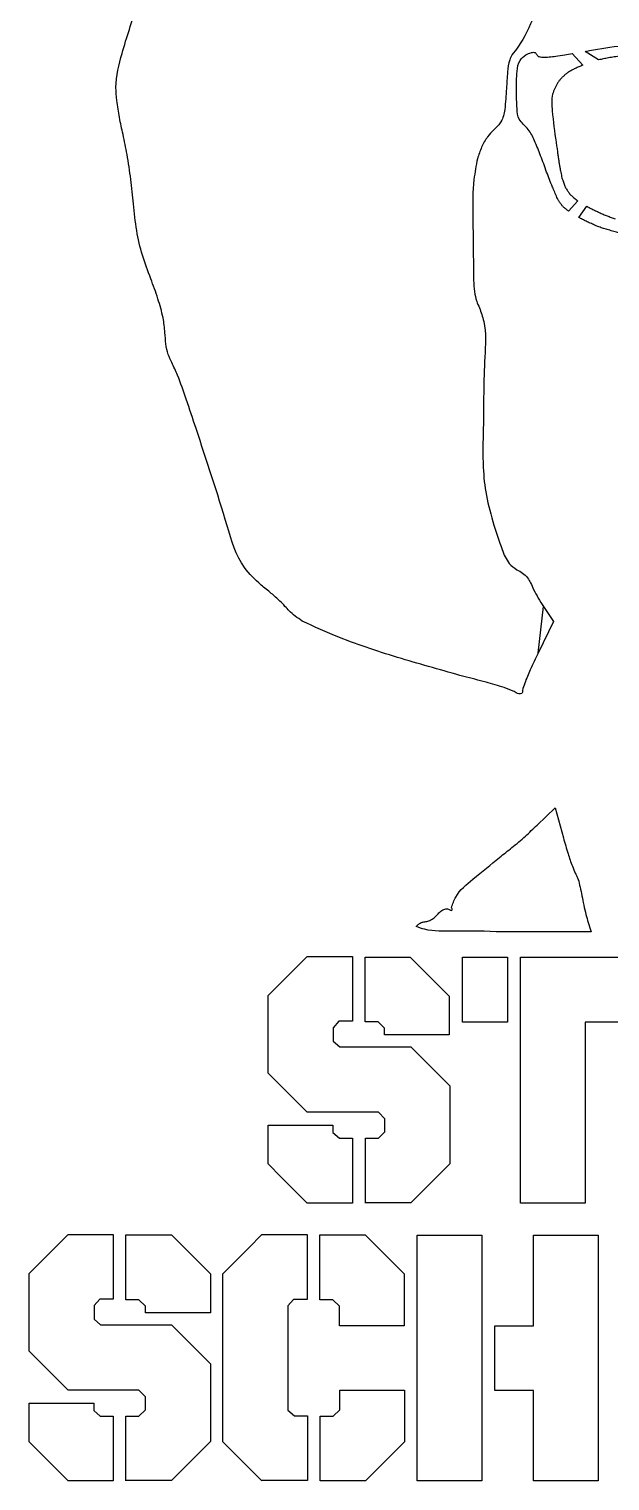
# Model space of a CAD drawing. Extents: x 0 to 200, y 0 to 279.
# Drawn here: x 5.3 to 72.6, y 0.2 to 168.4 of the extents above; entities that cross this region are included whole.
import ezdxf

# ---------------------------------------------------------------- set-up
doc = ezdxf.new("R2010")
doc.units = 0
doc.layers.add('Ebene_1', color=7, linetype='CONTINUOUS')

msp = doc.modelspace()

# ---------------------------------------------------------------- linework, layer by layer
at = {"layer": 'Ebene_1', "color": 7}
for points in [[(68.281848, 165.527726), (69.514545, 164.158065)], [(71.329348, 164.774413), (69.788477, 165.767417)], [(68.932438, 148.441201), (67.836707, 147.276989)], [(69.035163, 146.523675), (69.959685, 147.824853), (69.959685, 147.824853)], [(64.2071, 76.157323), (66.295837, 78.177573), (67.254601, 74.684937)], [(50.202296, 64.412477), (50.202296, 64.412477), (50.202296, 64.412477)], [(70.06241, 65.131549), (70.473309, 63.796129), (60.166594, 63.796129)]]:
    msp.add_lwpolyline(points, dxfattribs=at)
for points in [[(64.960415, 101.461816), (66.090387, 99.74974), (64.309825, 96.085896)], [(44.312745, 32.396642), (44.312745, 39.895538), (45.819374, 39.895538), (46.572689, 40.648852), (46.572689, 42.15548), (45.819374, 42.908793), (37.567154, 42.908793), (36.060525, 44.415421), (34.553895, 45.922048), (33.047266, 47.428676), (33.047266, 56.434199), (34.553895, 57.940827), (36.060525, 59.447454), (37.567154, 60.954082), (42.806115, 60.954082), (42.806115, 53.455186), (41.231003, 53.455186), (40.580413, 52.701872), (40.580413, 51.126761), (41.333727, 50.476172), (49.585947, 50.476172), (51.092577, 48.969545), (52.599206, 47.462917), (54.105835, 45.95629), (54.105835, 36.950766), (52.599206, 35.444139), (51.092577, 33.937511), (49.585947, 32.430884), (44.312745, 32.430884), (44.312745, 32.396642)], [(46.538447, 51.880075), (46.538447, 52.633389), (45.785132, 53.386703), (44.278503, 53.386703), (44.278503, 60.885599), (49.517464, 60.885599), (51.024094, 59.378971), (52.530723, 57.872344), (54.037352, 56.365716), (54.037352, 51.880075), (46.538447, 51.880075), (46.538447, 51.880075)], [(55.543982, 53.352461), (55.543982, 60.851357), (60.782943, 60.851357), (60.782943, 53.352461), (55.543982, 53.352461), (55.543982, 53.352461)], [(62.289572, 32.396642), (62.289572, 60.851357), (76.534068, 60.851357), (76.534068, 53.352461), (69.788477, 53.352461), (69.788477, 32.362401), (62.289572, 32.362401), (62.289572, 32.396642)], [(37.567154, 32.396642), (36.060525, 33.90327), (34.553895, 35.409897), (33.047266, 36.916525), (33.047266, 41.402166), (40.546171, 41.402166), (40.546171, 40.546127), (41.299486, 39.895538), (42.806115, 39.895538), (42.806115, 32.396642), (37.567154, 32.396642), (37.567154, 32.396642)], [(16.577068, 0.2096), (16.577068, 7.708496), (18.083697, 7.708496), (18.837012, 8.46181), (18.837012, 9.968438), (18.083697, 10.721751), (9.865719, 10.721751), (8.359089, 12.228379), (6.85246, 13.735006), (5.345831, 15.241634), (5.345831, 24.247157), (6.85246, 25.753785), (8.359089, 27.260412), (9.865719, 28.76704), (15.10468, 28.76704), (15.10468, 21.268144), (13.529567, 21.268144), (12.878978, 20.51483), (12.878978, 18.939719), (13.632292, 18.28913), (21.85027, 18.28913), (23.3569, 16.782503), (24.863529, 15.275875), (26.370159, 13.769248), (26.370159, 4.763724), (24.863529, 3.257097), (23.3569, 1.750469), (21.85027, 0.243842), (16.577068, 0.243842), (16.577068, 0.2096)], [(18.837012, 19.693033), (18.837012, 20.446347), (18.083697, 21.199661), (16.577068, 21.199661), (16.577068, 28.698557), (21.85027, 28.698557), (23.3569, 27.191929), (24.863529, 25.685302), (26.370159, 24.178674), (26.370159, 19.693033), (18.837012, 19.693033), (18.837012, 19.693033)], [(32.328193, 0.2096), (30.821563, 1.716228), (29.314934, 3.222855), (27.808305, 4.729483), (27.808305, 24.212916), (29.314934, 25.719543), (30.821563, 27.226171), (32.328193, 28.732798), (37.567154, 28.732798), (37.567154, 21.233902), (35.992042, 21.233902), (35.341452, 20.480589), (35.341452, 8.393327), (36.094766, 7.742738), (37.601396, 7.742738), (37.601396, 0.243842), (32.328193, 0.243842), (32.328193, 0.2096)], [(41.299486, 18.186406), (41.299486, 20.446347), (40.546171, 21.199661), (39.039542, 21.199661), (39.039542, 28.698557), (44.278503, 28.698557), (45.785132, 27.191929), (47.291762, 25.685302), (48.798391, 24.178674), (48.798391, 18.186406), (41.299486, 18.186406), (41.299486, 18.186406)], [(50.30502, 0.2096), (50.30502, 28.664315), (57.803926, 28.664315), (57.803926, 0.2096), (50.30502, 0.2096), (50.30502, 0.2096)], [(63.796201, 0.2096), (63.796201, 10.68751), (59.310555, 10.68751), (59.310555, 18.186406), (63.796201, 18.186406), (63.796201, 28.664315), (71.295107, 28.664315), (71.295107, 0.2096), (63.796201, 0.2096), (63.796201, 0.2096)], [(39.073783, 0.2096), (39.073783, 7.708496), (40.580413, 7.708496), (41.333727, 8.46181), (41.333727, 10.721751), (48.832633, 10.721751), (48.832633, 4.729483), (47.326003, 3.222855), (45.819374, 1.716228), (44.312745, 0.2096), (39.073783, 0.2096), (39.073783, 0.2096)], [(9.865719, 0.2096), (8.359089, 1.716228), (6.85246, 3.222855), (5.345831, 4.729483), (5.345831, 9.215124), (12.844736, 9.215124), (12.844736, 8.359085), (13.598051, 7.708496), (15.10468, 7.708496), (15.10468, 0.2096), (9.865719, 0.2096), (9.865719, 0.2096)]]:
    msp.add_lwpolyline(points, close=True, dxfattribs=at)
for points, knots in [([(16.234652, 156.145546), (16.090093, 156.802505), (15.804034, 158.102515), (15.532084, 159.918507), (15.277718, 162.420942), (16.268218, 166.134479), (17.80901, 171.091532), (19.404494, 174.634962), (20.206675, 176.416534)], [0, 0, 0, 0, 2.016895, 3.991094, 5.51342, 9.521076, 15.305503, 21.154654, 21.154654, 21.154654, 21.154654]), ([(65.679488, 175.252322), (65.195935, 173.796135), (64.282715, 171.046033), (62.994435, 167.62992), (61.753941, 165.960277), (61.330808, 165.39076)], [0, 0, 0, 0, 4.613265, 8.712448, 10.834524, 10.834524, 10.834524, 10.834524]), ([(69.788477, 165.767417), (71.054228, 165.993137), (73.823896, 166.48705), (78.580828, 166.77875), (82.383504, 166.831062), (84.968914, 166.828737), (85.89343, 166.82892), (86.753281, 166.828985), (87.556053, 166.828603), (88.309586, 166.822972), (88.796387, 166.803902), (89.032243, 166.794663)], [0, 0, 0, 0, 3.854464, 8.434189, 14.272739, 15.265745, 16.190268, 17.046307, 17.845278, 18.598645, 19.306714, 19.306714, 19.306714, 19.306714]), ([(61.330808, 165.39076), (61.221311, 165.190752), (60.880113, 164.567521), (60.770156, 163.195568), (60.691128, 162.08658), (60.645976, 161.452984)], [0, 0, 0, 0, 0.679475, 2.117267, 4.033536, 4.033536, 4.033536, 4.033536]), ([(62.597746, 157.344), (62.424132, 157.519035), (61.94303, 158.004076), (61.869673, 159.442731), (61.782468, 161.273948), (61.836012, 163.110082), (62.039745, 164.690943), (62.649325, 165.159349), (62.90592, 165.356519)], [0, 0, 0, 0, 0.722091, 2.000987, 4.063178, 6.310824, 7.602791, 8.541963, 8.541963, 8.541963, 8.541963]), ([(62.90592, 165.356519), (63.10599, 165.463091), (63.429087, 165.635196), (64.004825, 165.701128), (64.142628, 165.443031), (64.2071, 165.322277)], [0, 0, 0, 0, 0.697238, 1.125984, 1.502939, 1.502939, 1.502939, 1.502939]), ([(64.2071, 165.322277), (64.227522, 165.289174), (64.275343, 165.211659), (64.431559, 165.151492), (64.637326, 165.108499), (64.91089, 165.08968), (65.242244, 165.090511), (65.482103, 165.107629), (65.611005, 165.116828)], [0, 0, 0, 0, 0.114138, 0.267271, 0.477733, 0.751351, 1.084889, 1.472365, 1.472365, 1.472365, 1.472365]), ([(65.611005, 165.116828), (65.85979, 165.148317), (66.457764, 165.224002), (67.345933, 165.375592), (67.987575, 165.479892), (68.281848, 165.527726)], [0, 0, 0, 0, 0.752238, 1.808059, 2.702493, 2.702493, 2.702493, 2.702493]), ([(81.56758, 165.8359), (81.190435, 165.822539), (80.456162, 165.796525), (79.383395, 165.734627), (78.361401, 165.666071), (77.382133, 165.59733), (76.445598, 165.523001), (75.557847, 165.429993), (74.71901, 165.324271), (73.920078, 165.221175), (73.173265, 165.12292), (72.499011, 165.022935), (71.894245, 164.905473), (71.516373, 164.817804), (71.329348, 164.774413)], [0, 0, 0, 0, 1.132111, 2.204135, 3.223456, 4.204992, 5.149176, 6.041735, 6.882514, 7.685545, 8.458399, 9.142306, 9.730033, 10.305984, 10.305984, 10.305984, 10.305984]), ([(69.514545, 164.158065), (69.358237, 164.099426), (69.052549, 163.984746), (68.619551, 163.787368), (68.220227, 163.585835), (67.861154, 163.369933), (67.544252, 163.136117), (67.255333, 162.898827), (66.998458, 162.647835), (66.776374, 162.378758), (66.638398, 162.194983), (66.569769, 162.103573)], [0, 0, 0, 0, 0.500697, 0.979201, 1.426713, 1.842135, 2.234304, 2.607122, 2.963145, 3.309662, 3.652596, 3.652596, 3.652596, 3.652596]), ([(60.645976, 161.452984), (60.607857, 160.652984), (60.54645, 159.364265), (60.180327, 157.621518), (59.512012, 156.983709), (59.20783, 156.693411)], [0, 0, 0, 0, 2.42149, 3.900776, 5.136514, 5.136514, 5.136514, 5.136514]), ([(66.569769, 162.103573), (66.346336, 161.680269), (65.817897, 160.679116), (65.981937, 158.277128), (66.233764, 156.45057), (66.398561, 155.255266)], [0, 0, 0, 0, 1.412631, 3.341004, 6.992457, 6.992457, 6.992457, 6.992457]), ([(59.20783, 156.693411), (58.94899, 156.428102), (58.366164, 155.830711), (57.738139, 154.669167), (57.440534, 153.784382), (57.290302, 153.33774)], [0, 0, 0, 0, 1.10818, 2.495265, 3.909249, 3.909249, 3.909249, 3.909249]), ([(66.501286, 148.852099), (66.329146, 149.253403), (65.912663, 150.224338), (65.282537, 151.832929), (64.650392, 153.645064), (63.96903, 155.299641), (63.361982, 156.596156), (62.799763, 157.146316), (62.597746, 157.344)], [0, 0, 0, 0, 1.309885, 3.169201, 5.183328, 7.058239, 8.562009, 9.40539, 9.40539, 9.40539, 9.40539]), ([(17.433107, 148.098786), (17.339242, 149.04605), (17.149236, 150.96356), (16.757532, 153.650853), (16.396074, 155.375392), (16.234652, 156.145546)], [0, 0, 0, 0, 2.855642, 5.780565, 8.140874, 8.140874, 8.140874, 8.140874]), ([(66.398561, 155.255266), (66.43016, 155.057537), (66.490864, 154.677679), (66.566463, 154.129166), (66.635829, 153.623226), (66.70459, 153.154794), (66.772091, 152.720881), (66.840818, 152.320968), (66.909947, 151.952423), (66.979036, 151.610112), (67.04413, 151.291971), (67.120258, 151.002825), (67.211113, 150.74369), (67.263492, 150.576575), (67.288842, 150.495693)], [0, 0, 0, 0, 0.600697, 1.153996, 1.661026, 2.132723, 2.574328, 2.978391, 3.349998, 3.699195, 4.026038, 4.324133, 4.595239, 4.849519, 4.849519, 4.849519, 4.849519]), ([(57.290302, 153.33774), (57.138302, 152.539111), (56.725991, 150.372769), (56.77351, 145.637446), (56.817097, 141.739846), (56.845161, 139.230228)], [0, 0, 0, 0, 2.434559, 6.603927, 14.142588, 14.142588, 14.142588, 14.142588]), ([(67.288842, 150.495693), (67.320279, 150.419666), (67.380095, 150.275004), (67.463658, 150.06608), (67.558898, 149.87739), (67.674435, 149.706393), (67.794292, 149.539132), (67.868479, 149.423127), (67.905191, 149.365722)], [0, 0, 0, 0, 0.246815, 0.46963, 0.674954, 0.879324, 1.087946, 1.292316, 1.292316, 1.292316, 1.292316]), ([(19.45336, 139.435678), (19.114736, 140.335158), (18.430488, 142.152714), (17.746646, 145.061195), (17.539516, 147.067885), (17.433107, 148.098786)], [0, 0, 0, 0, 2.881499, 5.822569, 8.929746, 8.929746, 8.929746, 8.929746]), ([(67.836707, 147.276989), (67.728752, 147.355448), (67.521027, 147.506416), (67.242225, 147.7558), (67.012924, 148.0253), (66.815146, 148.299958), (66.629639, 148.566905), (66.54304, 148.759324), (66.501286, 148.852099)], [0, 0, 0, 0, 0.400247, 0.770146, 1.118992, 1.459139, 1.786269, 2.090853, 2.090853, 2.090853, 2.090853]), ([(67.905191, 149.365722), (67.95045, 149.311313), (68.039689, 149.204032), (68.188587, 149.055028), (68.354452, 148.917466), (68.530207, 148.769674), (68.718036, 148.602296), (68.858446, 148.496796), (68.932438, 148.441201)], [0, 0, 0, 0, 0.212249, 0.418503, 0.630753, 0.858412, 1.107527, 1.385044, 1.385044, 1.385044, 1.385044]), ([(70.370584, 145.873086), (70.21397, 145.943217), (69.906009, 146.08112), (69.464591, 146.305876), (69.175946, 146.452272), (69.035163, 146.523675)], [0, 0, 0, 0, 0.514714, 1.012112, 1.485699, 1.485699, 1.485699, 1.485699]), ([(69.959685, 147.824853), (70.019876, 147.790138), (70.144119, 147.718479), (70.339459, 147.618034), (70.542436, 147.51628), (70.750341, 147.412527), (70.966399, 147.30796), (71.11565, 147.242275), (71.192382, 147.208506)], [0, 0, 0, 0, 0.208426, 0.430221, 0.658787, 0.889621, 1.127294, 1.378776, 1.378776, 1.378776, 1.378776]), ([(71.192382, 147.208506), (71.264053, 147.173845), (71.411543, 147.102518), (71.640716, 147.001647), (71.875186, 146.901891), (72.104898, 146.800172), (72.330279, 146.700882), (72.484609, 146.651285), (72.562045, 146.6264)], [0, 0, 0, 0, 0.238817, 0.491458, 0.751068, 1.003196, 1.245327, 1.489166, 1.489166, 1.489166, 1.489166]), ([(72.562045, 146.6264), (72.638674, 146.594741), (72.788092, 146.533009), (73.017089, 146.454232), (73.169759, 146.40937), (73.246877, 146.386709)], [0, 0, 0, 0, 0.248688, 0.484919, 0.726041, 0.726041, 0.726041, 0.726041]), ([(77.835248, 143.921318), (77.587717, 143.957515), (77.099268, 144.02894), (76.380821, 144.159239), (75.682237, 144.296605), (74.999821, 144.433958), (74.336154, 144.575813), (73.697509, 144.738657), (73.082888, 144.912959), (72.488647, 145.081687), (71.918871, 145.250617), (71.377604, 145.433238), (70.86243, 145.637436), (70.53334, 145.795108), (70.370584, 145.873086)], [0, 0, 0, 0, 0.750438, 1.48083, 2.190176, 2.886333, 3.569167, 4.225864, 4.863106, 5.485702, 6.079094, 6.645778, 7.198967, 7.740254, 7.740254, 7.740254, 7.740254]), ([(21.884512, 129.745323), (21.739043, 130.042376), (21.406833, 130.720763), (21.1647, 131.903168), (21.109862, 133.333694), (20.876101, 135.102133), (20.291394, 137.183303), (19.738147, 138.670259), (19.45336, 139.435678)], [0, 0, 0, 0, 0.989572, 2.259913, 3.579247, 5.286364, 7.595968, 10.046036, 10.046036, 10.046036, 10.046036]), ([(56.845161, 139.230228), (56.87625, 138.803241), (56.93544, 137.99028), (57.126592, 136.911879), (57.413135, 136.320985), (57.529993, 136.080007)], [0, 0, 0, 0, 1.28619, 2.448832, 3.24951, 3.24951, 3.24951, 3.24951]), ([(57.529993, 136.080007), (57.714133, 135.555698), (58.356813, 133.725771), (58.018749, 128.943306), (57.992597, 124.825243), (57.975134, 122.07522)], [0, 0, 0, 0, 1.657533, 5.785071, 14.082219, 14.082219, 14.082219, 14.082219]), ([(24.692321, 122.07522), (24.315772, 123.218128), (23.63305, 125.290331), (22.743009, 127.86885), (22.110098, 129.252245), (21.884512, 129.745323)], [0, 0, 0, 0, 3.610981, 6.547058, 8.173125, 8.173125, 8.173125, 8.173125]), ([(32.225468, 103.961448), (31.537773, 104.603927), (29.556518, 106.454911), (27.698366, 113.035871), (25.92234, 118.376483), (24.692321, 122.07522)], [0, 0, 0, 0, 2.787316, 8.030272, 19.841349, 19.841349, 19.841349, 19.841349]), ([(57.975134, 122.07522), (57.937117, 120.580465), (57.871431, 117.997831), (58.238864, 114.232782), (58.87604, 112.049407), (59.20783, 110.91248)], [0, 0, 0, 0, 4.484379, 7.748101, 11.294017, 11.294017, 11.294017, 11.294017]), ([(59.20783, 110.91248), (59.511309, 109.977224), (60.000273, 108.470344), (60.729999, 106.551589), (61.536702, 105.965558), (61.844432, 105.742008)], [0, 0, 0, 0, 2.97975, 4.800961, 5.924144, 5.924144, 5.924144, 5.924144]), ([(61.844432, 105.742008), (62.076032, 105.621515), (62.544267, 105.377911), (63.107719, 104.848087), (63.489767, 104.164695), (63.818388, 103.341749), (64.343237, 102.436219), (64.752008, 101.79085), (64.960415, 101.461816)], [0, 0, 0, 0, 0.781332, 1.579647, 2.2752, 3.112972, 4.236863, 5.405862, 5.405862, 5.405862, 5.405862]), ([(36.985047, 99.783981), (36.716798, 99.973663), (36.191676, 100.344983), (35.519505, 100.912561), (34.967631, 101.536597), (34.30604, 102.238599), (33.367073, 103.049043), (32.621934, 103.644581), (32.225468, 103.961448)], [0, 0, 0, 0, 0.985738, 1.929668, 2.629589, 3.482613, 4.821952, 6.344868, 6.344868, 6.344868, 6.344868]), ([(55.715189, 93.380814), (53.298731, 94.05482), (48.432457, 95.412136), (42.132582, 97.446238), (38.400039, 99.141365), (36.985047, 99.783981)], [0, 0, 0, 0, 7.52812, 15.160158, 19.819936, 19.819936, 19.819936, 19.819936]), ([(64.309825, 96.085896), (64.002624, 95.445638), (63.453545, 94.301269), (62.851523, 92.812004), (62.53639, 91.959427), (62.492589, 91.340616), (61.963032, 91.357092), (61.705044, 91.524784), (61.536257, 91.634496)], [0, 0, 0, 0, 2.141317, 3.827298, 4.706841, 5.054176, 5.381899, 6.002022, 6.002022, 6.002022, 6.002022]), ([(61.536257, 91.634496), (61.151649, 91.787945), (60.091841, 92.210779), (58.136034, 92.757223), (56.573904, 93.159616), (55.715189, 93.380814)], [0, 0, 0, 0, 1.241675, 3.421493, 6.08257, 6.08257, 6.08257, 6.08257]), ([(59.85842, 72.424996), (60.335618, 72.797698), (61.354917, 73.593792), (62.81135, 74.833153), (63.758752, 75.731968), (64.2071, 76.157323)], [0, 0, 0, 0, 1.816437, 3.87992, 5.733745, 5.733745, 5.733745, 5.733745]), ([(67.254601, 74.684937), (67.429911, 74.073104), (67.746847, 72.966998), (68.189832, 71.600538), (68.510386, 70.869793), (68.624264, 70.610194)], [0, 0, 0, 0, 1.909818, 3.452675, 4.302783, 4.302783, 4.302783, 4.302783]), ([(54.277043, 66.603935), (54.422844, 67.026863), (54.885923, 68.370134), (57.080557, 70.1731), (58.839676, 71.599143), (59.85842, 72.424996)], [0, 0, 0, 0, 1.326856, 4.214259, 8.187274, 8.187274, 8.187274, 8.187274]), ([(68.624264, 70.610194), (68.714641, 70.433545), (68.940933, 69.991242), (69.14866, 69.185779), (69.353714, 68.217864), (69.550046, 67.159492), (69.782719, 66.118272), (69.974773, 65.440724), (70.06241, 65.131549)], [0, 0, 0, 0, 0.593935, 1.48712, 2.479607, 3.566501, 4.714972, 5.678883, 5.678883, 5.678883, 5.678883]), ([(50.202296, 64.412477), (50.291824, 64.513883), (50.479711, 64.726696), (50.865288, 64.938761), (51.318666, 64.989141), (51.819107, 65.103563), (52.310717, 65.427795), (52.723589, 65.874645), (53.118101, 66.283887), (53.599773, 66.516616), (53.901581, 66.435139), (54.037352, 66.398486)], [0, 0, 0, 0, 0.404446, 0.848777, 1.277815, 1.765684, 2.375188, 3.006515, 3.5873, 4.089857, 4.500805, 4.500805, 4.500805, 4.500805]), ([(54.037352, 66.398486), (54.117677, 66.331873), (54.234062, 66.235356), (54.440473, 66.400325), (54.343225, 66.521482), (54.277043, 66.603935)], [0, 0, 0, 0, 0.266942, 0.386779, 0.642079, 0.642079, 0.642079, 0.642079]), ([(60.166594, 63.796129), (58.298827, 63.858586), (55.318044, 63.958261), (51.907371, 63.796697), (50.526177, 64.295508), (50.202296, 64.412477)], [0, 0, 0, 0, 5.635381, 8.993542, 10.022232, 10.022232, 10.022232, 10.022232])]:
    msp.add_open_spline(points, degree=3, knots=knots, dxfattribs=at)

doc.saveas('drawing.dxf')
